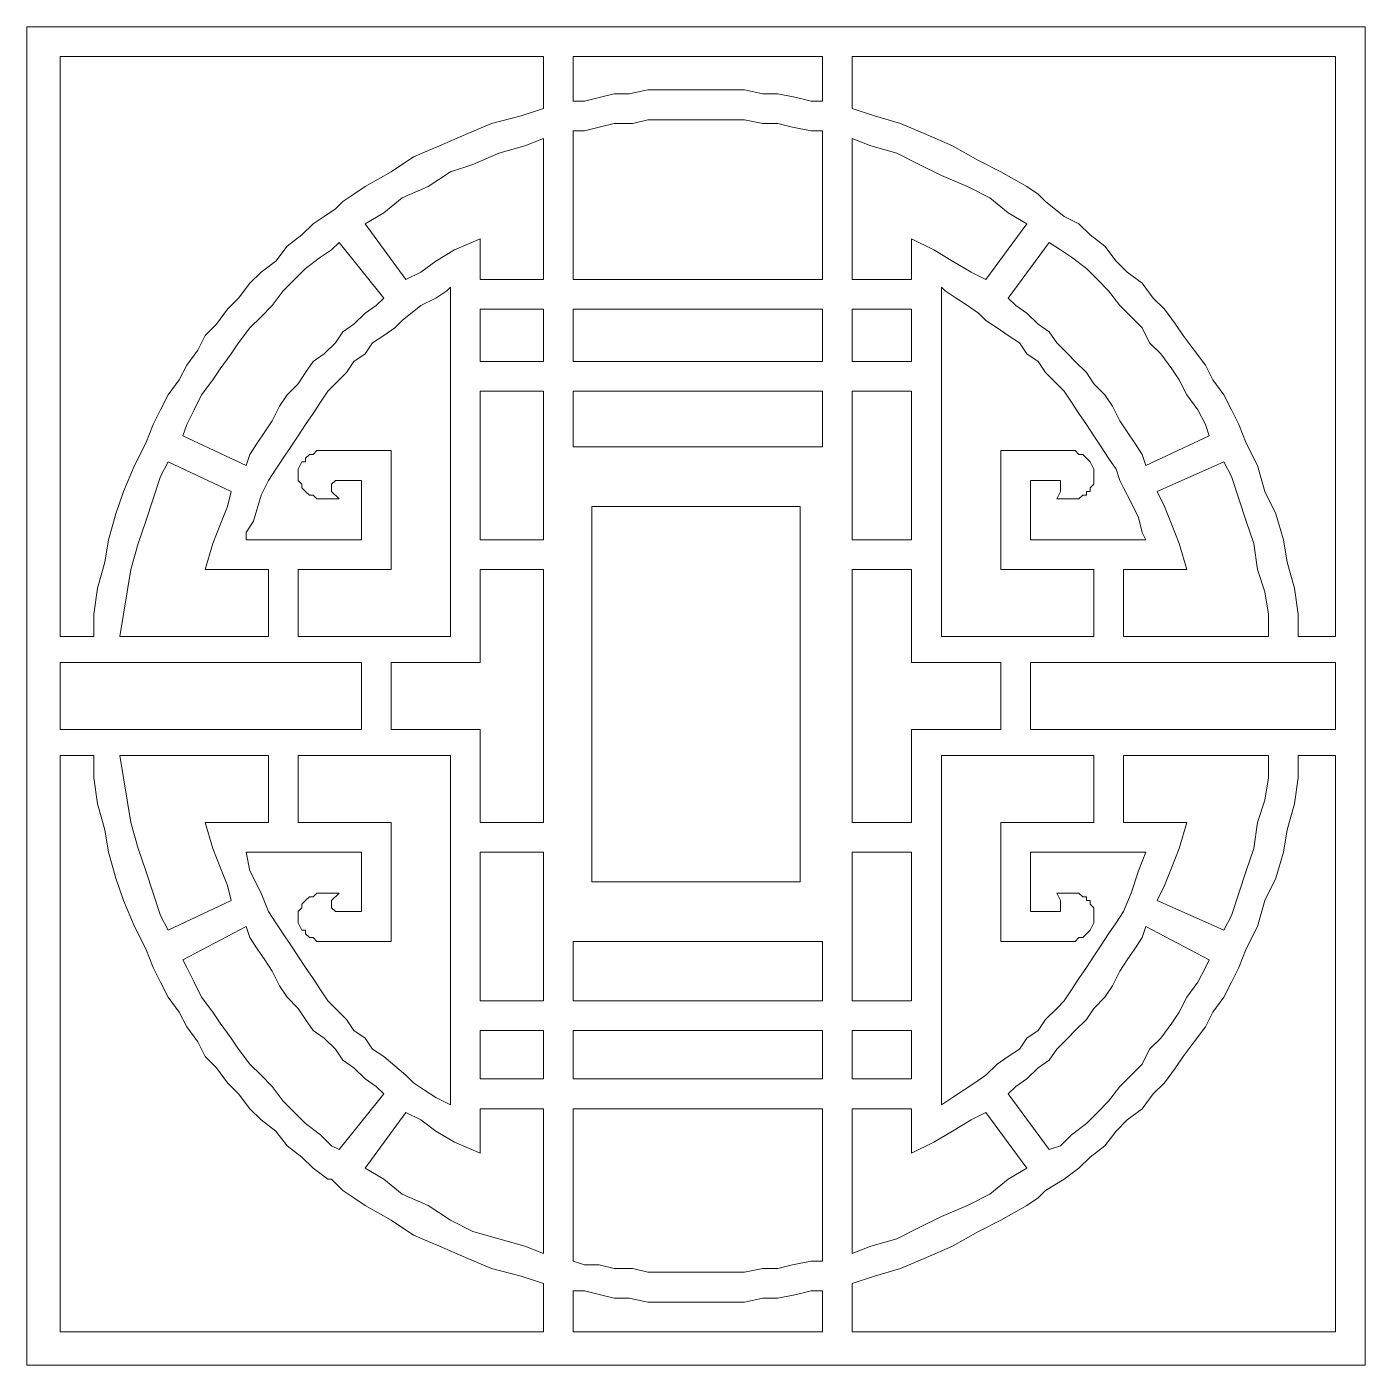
# Model space of a CAD drawing. Extents: x -66030 to 95157, y -13132 to 45879.
# Drawn here: x -41166 to -39760, y 14052 to 15458 of the extents above; entities that cross this region are included whole.
import ezdxf

# ---------------------------------------------------------------- set-up
doc = ezdxf.new("R2010")
doc.units = 0
doc.header["$LTSCALE"] = 100
doc.header["$MEASUREMENT"] = 0
doc.layers.get('0').update_dxf_attribs({"linetype": 'CONTINUOUS'})

msp = doc.modelspace()

# ---------------------------------------------------------------- linework, layer by layer
at = {"lineweight": 0}
for points in [[(-41166.1, 15457.9), (-39760, 15457.9), (-39760, 14051.8), (-41166.1, 14051.8), (-41166.1, 15457.9)], [(-41130.9, 14817.3), (-41095.8, 14817.3), (-41095.8, 14840.8), (-41091.9, 14868.1), (-41084.1, 14895.5), (-41080.2, 14918.9), (-41072.4, 14946.2), (-41064.5, 14969.7), (-41052.8, 14997), (-41041.1, 15020.5), (-41033.3, 15040), (-41025.5, 15055.6), (-41017.7, 15071.2), (-41006, 15086.9), (-40998.1, 15102.5), (-40986.4, 15118.1), (-40978.6, 15133.7), (-40966.9, 15145.4), (-40955.2, 15161.1), (-40943.5, 15172.8), (-40931.7, 15188.4), (-40920, 15200.1), (-40904.4, 15211.8), (-40892.7, 15227.5), (-40877.1, 15239.2), (-40865.3, 15250.9), (-40853.6, 15258.7), (-40841.9, 15266.5), (-40834.1, 15274.3), (-40822.4, 15282.2), (-40810.7, 15290), (-40783.3, 15305.6), (-40759.9, 15321.2), (-40732.5, 15332.9), (-40705.2, 15344.6), (-40677.9, 15356.4), (-40646.6, 15364.2), (-40623.2, 15372), (-40623.2, 15426.7), (-41130.9, 15426.7), (-41130.9, 14817.3)], [(-40330.2, 15426.7), (-40591.9, 15426.7), (-40591.9, 15379.8), (-40580.2, 15379.8), (-40564.6, 15383.7), (-40549, 15387.6), (-40533.3, 15387.6), (-40513.8, 15391.5), (-40498.2, 15391.5), (-40478.7, 15391.5), (-40463, 15391.5), (-40447.4, 15391.5), (-40427.9, 15391.5), (-40412.2, 15391.5), (-40392.7, 15387.6), (-40377.1, 15387.6), (-40357.6, 15383.7), (-40341.9, 15379.8), (-40330.2, 15379.8), (-40330.2, 15426.7)], [(-39791.2, 14833), (-39791.2, 15426.7), (-40299, 15426.7), (-40299, 15372), (-40275.5, 15364.2), (-40248.2, 15356.4), (-40220.9, 15344.6), (-40193.5, 15332.9), (-40166.2, 15317.3), (-40142.7, 15305.6), (-40115.4, 15290), (-40103.7, 15282.2), (-40095.9, 15274.3), (-40095.9, 15274.3), (-40076.3, 15258.7), (-40060.7, 15250.9), (-40049, 15239.2), (-40033.4, 15227.5), (-40021.7, 15211.8), (-40009.9, 15200.1), (-39994.3, 15188.4), (-39982.6, 15172.8), (-39970.9, 15161.1), (-39959.2, 15145.4), (-39951.3, 15133.7), (-39939.6, 15118.1), (-39927.9, 15102.5), (-39920.1, 15086.9), (-39908.4, 15071.2), (-39900.6, 15055.6), (-39892.8, 15040), (-39884.9, 15020.5), (-39873.2, 14997), (-39865.4, 14969.7), (-39853.7, 14946.2), (-39845.9, 14918.9), (-39842, 14895.5), (-39834.2, 14868.1), (-39830.3, 14840.8), (-39830.3, 14817.3), (-39791.2, 14817.3), (-39791.2, 14833)], [(-40591.9, 15348.6), (-40591.9, 15192.3), (-40330.2, 15192.3), (-40330.2, 15348.6), (-40341.9, 15348.6), (-40361.5, 15352.5), (-40377.1, 15356.4), (-40392.7, 15356.4), (-40412.2, 15360.3), (-40427.9, 15360.3), (-40447.4, 15360.3), (-40463, 15360.3), (-40478.7, 15360.3), (-40498.2, 15360.3), (-40513.8, 15360.3), (-40529.4, 15356.4), (-40549, 15356.4), (-40564.6, 15352.5), (-40580.2, 15348.6), (-40591.9, 15348.6)], [(-40689.6, 15192.3), (-40623.2, 15192.3), (-40623.2, 15340.7), (-40642.7, 15332.9), (-40670, 15325.1), (-40697.4, 15313.4), (-40720.8, 15305.6), (-40744.3, 15290), (-40771.6, 15278.2), (-40791.1, 15262.6), (-40810.7, 15250.9), (-40767.7, 15192.3), (-40752.1, 15200.1), (-40736.4, 15211.8), (-40716.9, 15223.6), (-40689.6, 15235.3), (-40689.6, 15192.3)], [(-40158.4, 15192.3), (-40115.4, 15250.9), (-40134.9, 15262.6), (-40154.5, 15278.2), (-40177.9, 15290), (-40205.2, 15301.7), (-40228.7, 15313.4), (-40252.1, 15325.1), (-40279.4, 15332.9), (-40299, 15340.7), (-40299, 15192.3), (-40236.5, 15192.3), (-40236.5, 15200.1), (-40236.5, 15204), (-40236.5, 15235.3), (-40213, 15223.6), (-40193.5, 15211.8), (-40174, 15200.1), (-40158.4, 15192.3)], [(-40838, 15231.4), (-40845.8, 15223.6), (-40857.5, 15215.8), (-40873.2, 15204), (-40884.9, 15192.3), (-40896.6, 15180.6), (-40908.3, 15165), (-40920, 15153.3), (-40931.7, 15141.5), (-40943.5, 15125.9), (-40951.3, 15114.2), (-40963, 15098.6), (-40970.8, 15086.9), (-40982.5, 15071.2), (-40990.3, 15055.6), (-40998.1, 15040), (-41002, 15028.3), (-40935.6, 14997), (-40931.7, 15008.7), (-40923.9, 15020.5), (-40916.1, 15032.2), (-40908.3, 15043.9), (-40900.5, 15059.5), (-40892.7, 15071.2), (-40881, 15082.9), (-40873.2, 15094.7), (-40865.3, 15106.4), (-40853.6, 15114.2), (-40841.9, 15125.9), (-40834.1, 15137.6), (-40822.4, 15145.4), (-40810.7, 15157.2), (-40798.9, 15165), (-40791.1, 15172.8), (-40838, 15231.4)], [(-39924, 15028.3), (-39927.9, 15040), (-39935.7, 15055.6), (-39947.4, 15071.2), (-39955.3, 15086.9), (-39963.1, 15098.6), (-39974.8, 15114.2), (-39986.5, 15125.9), (-39994.3, 15141.5), (-40006, 15153.3), (-40017.7, 15165), (-40029.5, 15180.6), (-40041.2, 15192.3), (-40052.9, 15204), (-40068.5, 15215.8), (-40080.2, 15223.6), (-40092, 15231.4), (-40134.9, 15172.8), (-40127.1, 15165), (-40115.4, 15157.2), (-40103.7, 15145.4), (-40092, 15137.6), (-40084.1, 15125.9), (-40072.4, 15114.2), (-40064.6, 15106.4), (-40052.9, 15094.7), (-40045.1, 15082.9), (-40033.4, 15071.2), (-40025.6, 15059.5), (-40017.7, 15043.9), (-40009.9, 15032.2), (-40002.1, 15020.5), (-39994.3, 15008.7), (-39990.4, 14997), (-39924, 15028.3)], [(-40720.8, 14817.3), (-40720.8, 15184.5), (-40724.7, 15180.6), (-40736.4, 15172.8), (-40752.1, 15165), (-40771.6, 15149.4), (-40779.4, 15141.5), (-40791.1, 15133.7), (-40802.8, 15125.9), (-40810.7, 15114.2), (-40822.4, 15106.4), (-40830.2, 15094.7), (-40849.7, 15075.1), (-40857.5, 15063.4), (-40865.3, 15051.7), (-40873.2, 15040), (-40881, 15028.3), (-40888.8, 15016.5), (-40896.6, 15004.8), (-40904.4, 14993.1), (-40912.2, 14981.4), (-40920, 14965.8), (-40927.8, 14938.4), (-40935.6, 14926.7), (-40935.6, 14918.9), (-40814.6, 14918.9), (-40814.6, 14981.4), (-40841.9, 14981.4), (-40841.9, 14981.4), (-40841.9, 14981.4), (-40845.8, 14977.5), (-40845.8, 14977.5), (-40845.8, 14973.6), (-40845.8, 14973.6), (-40845.8, 14973.6), (-40845.8, 14969.7), (-40838, 14961.9), (-40853.6, 14961.9), (-40857.5, 14961.9), (-40861.4, 14961.9), (-40865.3, 14965.8), (-40869.2, 14965.8), (-40873.2, 14969.7), (-40873.2, 14969.7), (-40877.1, 14973.6), (-40877.1, 14977.5), (-40881, 14981.4), (-40881, 14985.3), (-40881, 14989.2), (-40881, 14993.1), (-40877.1, 15000.9), (-40873.2, 15000.9), (-40873.2, 15004.8), (-40869.2, 15008.7), (-40865.3, 15008.7), (-40861.4, 15012.6), (-40857.5, 15012.6), (-40857.5, 15012.6), (-40849.7, 15012.6), (-40849.7, 15012.6), (-40849.7, 15012.6), (-40814.6, 15012.6), (-40814.6, 15012.6), (-40783.3, 15012.6), (-40783.3, 14887.7), (-40881, 14887.7), (-40881, 14817.3), (-40720.8, 14817.3)], [(-40142.7, 15012.6), (-40076.3, 15012.6), (-40072.4, 15012.6), (-40072.4, 15012.6), (-40072.4, 15012.6), (-40064.6, 15012.6), (-40060.7, 15008.7), (-40056.8, 15008.7), (-40052.9, 15004.8), (-40049, 15000.9), (-40049, 15000.9), (-40045.1, 14993.1), (-40045.1, 14989.2), (-40045.1, 14985.3), (-40045.1, 14981.4), (-40045.1, 14977.5), (-40049, 14973.6), (-40049, 14969.7), (-40052.9, 14969.7), (-40052.9, 14965.8), (-40056.8, 14965.8), (-40060.7, 14961.9), (-40064.6, 14961.9), (-40072.4, 14961.9), (-40084.1, 14961.9), (-40080.2, 14969.7), (-40080.2, 14973.6), (-40080.2, 14973.6), (-40080.2, 14977.5), (-40080.2, 14977.5), (-40080.2, 14981.4), (-40084.1, 14981.4), (-40111.5, 14981.4), (-40111.5, 14918.9), (-39990.4, 14918.9), (-39994.3, 14926.7), (-39998.2, 14942.3), (-40006, 14958), (-40013.8, 14973.6), (-40017.7, 14981.4), (-40021.7, 14993.1), (-40029.5, 15004.8), (-40037.3, 15016.5), (-40045.1, 15028.3), (-40052.9, 15040), (-40060.7, 15051.7), (-40068.5, 15063.4), (-40076.3, 15075.1), (-40095.9, 15094.7), (-40103.7, 15106.4), (-40115.4, 15114.2), (-40123.2, 15125.9), (-40134.9, 15133.7), (-40146.6, 15141.5), (-40158.4, 15149.4), (-40166.2, 15157.2), (-40177.9, 15165), (-40189.6, 15172.8), (-40201.3, 15180.6), (-40205.2, 15184.5), (-40205.2, 14817.3), (-40045.1, 14817.3), (-40045.1, 14887.7), (-40142.7, 14887.7), (-40142.7, 15012.6)], [(-40689.6, 15106.4), (-40623.2, 15106.4), (-40623.2, 15161.1), (-40689.6, 15161.1), (-40689.6, 15106.4)], [(-40330.2, 15106.4), (-40330.2, 15161.1), (-40591.9, 15161.1), (-40591.9, 15106.4), (-40330.2, 15106.4)], [(-40299, 15106.4), (-40236.5, 15106.4), (-40236.5, 15161.1), (-40299, 15161.1), (-40299, 15106.4)], [(-40689.6, 14918.9), (-40623.2, 14918.9), (-40623.2, 15075.1), (-40689.6, 15075.1), (-40689.6, 14918.9)], [(-40330.2, 15075.1), (-40591.9, 15075.1), (-40591.9, 15016.5), (-40330.2, 15016.5), (-40330.2, 15075.1)], [(-40299, 14918.9), (-40236.5, 14918.9), (-40236.5, 15075.1), (-40299, 15075.1), (-40299, 14918.9)], [(-41068.5, 14817.3), (-40912.2, 14817.3), (-40912.2, 14887.7), (-40978.6, 14887.7), (-40970.8, 14915), (-40963, 14934.5), (-40955.2, 14954.1), (-40951.3, 14969.7), (-41017.7, 15000.9), (-41025.5, 14985.3), (-41033.3, 14961.9), (-41041.1, 14938.4), (-41048.9, 14915), (-41056.7, 14887.7), (-41060.6, 14864.2), (-41064.5, 14840.8), (-41068.5, 14817.3)], [(-39978.7, 14969.7), (-39970.9, 14954.1), (-39963.1, 14934.5), (-39955.3, 14915), (-39947.4, 14887.7), (-40013.8, 14887.7), (-40013.8, 14817.3), (-39861.5, 14817.3), (-39861.5, 14840.8), (-39865.4, 14864.2), (-39873.2, 14887.7), (-39877.1, 14915), (-39884.9, 14938.4), (-39892.8, 14961.9), (-39900.6, 14985.3), (-39908.4, 15000.9), (-39978.7, 14969.7)], [(-40353.7, 14954.1), (-40572.4, 14954.1), (-40572.4, 14559.5), (-40353.7, 14559.5), (-40353.7, 14954.1)], [(-40623.2, 14887.7), (-40689.6, 14887.7), (-40689.6, 14790), (-40783.3, 14790), (-40783.3, 14719.7), (-40689.6, 14719.7), (-40689.6, 14622), (-40623.2, 14622), (-40623.2, 14887.7)], [(-40236.5, 14887.7), (-40299, 14887.7), (-40299, 14622), (-40236.5, 14622), (-40236.5, 14719.7), (-40142.7, 14719.7), (-40142.7, 14790), (-40236.5, 14790), (-40236.5, 14887.7)], [(-41130.9, 14790), (-41130.9, 14719.7), (-40814.6, 14719.7), (-40814.6, 14790), (-41130.9, 14790)], [(-39791.2, 14719.7), (-39791.2, 14790), (-40111.5, 14790), (-40111.5, 14719.7), (-39791.2, 14719.7)], [(-41130.9, 14086.9), (-40623.2, 14086.9), (-40623.2, 14137.7), (-40646.6, 14145.5), (-40677.9, 14153.3), (-40705.2, 14165), (-40732.5, 14176.8), (-40759.9, 14188.5), (-40783.3, 14204.1), (-40810.7, 14219.7), (-40822.4, 14227.5), (-40834.1, 14235.4), (-40845.8, 14247.1), (-40849.7, 14247.1), (-40865.3, 14258.8), (-40877.1, 14270.5), (-40892.7, 14282.2), (-40904.4, 14297.8), (-40920, 14309.6), (-40931.7, 14321.3), (-40943.5, 14336.9), (-40955.2, 14348.6), (-40966.9, 14364.3), (-40978.6, 14376), (-40986.4, 14391.6), (-40998.1, 14407.2), (-41006, 14422.8), (-41017.7, 14438.5), (-41025.5, 14454.1), (-41033.3, 14469.7), (-41041.1, 14489.2), (-41052.8, 14512.7), (-41064.5, 14540), (-41072.4, 14563.5), (-41080.2, 14590.8), (-41084.1, 14614.2), (-41091.9, 14641.6), (-41095.8, 14668.9), (-41095.8, 14692.4), (-41130.9, 14692.4), (-41130.9, 14086.9)], [(-40912.2, 14622), (-40912.2, 14692.4), (-41068.5, 14692.4), (-41064.5, 14668.9), (-41060.6, 14645.5), (-41056.7, 14622), (-41048.9, 14594.7), (-41041.1, 14571.3), (-41033.3, 14547.8), (-41025.5, 14524.4), (-41017.7, 14508.8), (-40951.3, 14540), (-40955.2, 14555.6), (-40963, 14575.2), (-40970.8, 14594.7), (-40978.6, 14622), (-40912.2, 14622)], [(-40881, 14692.4), (-40881, 14622), (-40783.3, 14622), (-40783.3, 14497.1), (-40814.6, 14497.1), (-40814.6, 14497.1), (-40849.7, 14497.1), (-40849.7, 14497.1), (-40853.6, 14497.1), (-40853.6, 14497.1), (-40861.4, 14497.1), (-40865.3, 14501), (-40869.2, 14501), (-40873.2, 14504.9), (-40873.2, 14508.8), (-40877.1, 14508.8), (-40881, 14516.6), (-40881, 14520.5), (-40881, 14524.4), (-40881, 14528.3), (-40877.1, 14532.2), (-40877.1, 14536.1), (-40873.2, 14540), (-40873.2, 14540), (-40869.2, 14543.9), (-40865.3, 14543.9), (-40861.4, 14547.8), (-40857.5, 14547.8), (-40853.6, 14547.8), (-40838, 14547.8), (-40845.8, 14540), (-40845.8, 14536.1), (-40845.8, 14536.1), (-40845.8, 14532.2), (-40845.8, 14532.2), (-40841.9, 14528.3), (-40841.9, 14528.3), (-40841.9, 14528.3), (-40814.6, 14528.3), (-40814.6, 14590.8), (-40935.6, 14590.8), (-40931.7, 14571.3), (-40920, 14547.8), (-40912.2, 14528.3), (-40904.4, 14516.6), (-40896.6, 14504.9), (-40888.8, 14493.1), (-40873.2, 14469.7), (-40865.3, 14458), (-40857.5, 14446.3), (-40849.7, 14434.6), (-40841.9, 14426.7), (-40830.2, 14415), (-40822.4, 14403.3), (-40810.7, 14395.5), (-40802.8, 14383.8), (-40791.1, 14376), (-40767.7, 14356.4), (-40759.9, 14348.6), (-40748.2, 14340.8), (-40736.4, 14333), (-40720.8, 14325.2), (-40720.8, 14692.4), (-40881, 14692.4)], [(-39791.2, 14086.9), (-39791.2, 14692.4), (-39830.3, 14692.4), (-39830.3, 14668.9), (-39834.2, 14641.6), (-39842, 14614.2), (-39845.9, 14590.8), (-39853.7, 14563.5), (-39865.4, 14540), (-39873.2, 14512.7), (-39884.9, 14489.2), (-39892.8, 14469.7), (-39900.6, 14454.1), (-39908.4, 14438.5), (-39920.1, 14422.8), (-39927.9, 14407.2), (-39939.6, 14391.6), (-39951.3, 14376), (-39959.2, 14364.3), (-39970.9, 14348.6), (-39982.6, 14336.9), (-39994.3, 14321.3), (-40009.9, 14309.6), (-40021.7, 14297.8), (-40033.4, 14282.2), (-40049, 14270.5), (-40060.7, 14258.8), (-40076.3, 14247.1), (-40095.9, 14235.4), (-40095.9, 14235.4), (-40103.7, 14227.5), (-40115.4, 14219.7), (-40142.7, 14204.1), (-40166.2, 14192.4), (-40193.5, 14176.8), (-40220.9, 14165), (-40248.2, 14153.3), (-40275.5, 14145.5), (-40299, 14137.7), (-40299, 14086.9), (-39791.2, 14086.9)], [(-40146.6, 14368.2), (-40134.9, 14376), (-40123.2, 14383.8), (-40115.4, 14395.5), (-40103.7, 14403.3), (-40095.9, 14415), (-40084.1, 14426.7), (-40076.3, 14434.6), (-40068.5, 14446.3), (-40060.7, 14458), (-40052.9, 14469.7), (-40045.1, 14481.4), (-40037.3, 14493.1), (-40029.5, 14504.9), (-40021.7, 14516.6), (-40013.8, 14528.3), (-40006, 14547.8), (-39998.2, 14571.3), (-39990.4, 14590.8), (-40111.5, 14590.8), (-40111.5, 14528.3), (-40084.1, 14528.3), (-40084.1, 14528.3), (-40080.2, 14528.3), (-40080.2, 14532.2), (-40080.2, 14532.2), (-40080.2, 14536.1), (-40080.2, 14536.1), (-40080.2, 14540), (-40084.1, 14547.8), (-40072.4, 14547.8), (-40064.6, 14547.8), (-40060.7, 14547.8), (-40056.8, 14543.9), (-40052.9, 14543.9), (-40052.9, 14540), (-40049, 14540), (-40049, 14536.1), (-40045.1, 14532.2), (-40045.1, 14528.3), (-40045.1, 14524.4), (-40045.1, 14520.5), (-40045.1, 14516.6), (-40049, 14508.8), (-40049, 14508.8), (-40052.9, 14504.9), (-40056.8, 14501), (-40060.7, 14501), (-40064.6, 14497.1), (-40072.4, 14497.1), (-40072.4, 14497.1), (-40072.4, 14497.1), (-40076.3, 14497.1), (-40111.5, 14497.1), (-40111.5, 14497.1), (-40142.7, 14497.1), (-40142.7, 14622), (-40045.1, 14622), (-40045.1, 14692.4), (-40205.2, 14692.4), (-40205.2, 14325.2), (-40193.5, 14333), (-40170.1, 14348.6), (-40158.4, 14356.4), (-40146.6, 14368.2)], [(-40013.8, 14622), (-39959.2, 14622), (-39959.2, 14622), (-39947.4, 14622), (-39955.3, 14594.7), (-39963.1, 14575.2), (-39970.9, 14555.6), (-39978.7, 14540), (-39908.4, 14508.8), (-39900.6, 14524.4), (-39892.8, 14547.8), (-39884.9, 14571.3), (-39877.1, 14594.7), (-39873.2, 14622), (-39865.4, 14645.5), (-39861.5, 14668.9), (-39861.5, 14692.4), (-40013.8, 14692.4), (-40013.8, 14622)], [(-40623.2, 14590.8), (-40689.6, 14590.8), (-40689.6, 14434.6), (-40623.2, 14434.6), (-40623.2, 14590.8)], [(-40236.5, 14590.8), (-40299, 14590.8), (-40299, 14434.6), (-40236.5, 14434.6), (-40236.5, 14590.8)], [(-40791.1, 14336.9), (-40798.9, 14344.7), (-40810.7, 14352.5), (-40822.4, 14364.3), (-40834.1, 14372.1), (-40841.9, 14383.8), (-40853.6, 14395.5), (-40865.3, 14403.3), (-40873.2, 14415), (-40881, 14426.7), (-40892.7, 14438.5), (-40900.5, 14450.2), (-40908.3, 14465.8), (-40916.1, 14477.5), (-40923.9, 14489.2), (-40931.7, 14501), (-40935.6, 14512.7), (-41002, 14477.5), (-40998.1, 14469.7), (-40990.3, 14454.1), (-40982.5, 14438.5), (-40970.8, 14422.8), (-40963, 14411.1), (-40951.3, 14395.5), (-40943.5, 14383.8), (-40931.7, 14368.2), (-40920, 14356.4), (-40908.3, 14344.7), (-40896.6, 14329.1), (-40884.9, 14317.4), (-40873.2, 14305.7), (-40857.5, 14293.9), (-40845.8, 14282.2), (-40838, 14278.3), (-40791.1, 14336.9)], [(-40092, 14278.3), (-40080.2, 14282.2), (-40068.5, 14293.9), (-40052.9, 14305.7), (-40041.2, 14317.4), (-40029.5, 14329.1), (-40017.7, 14344.7), (-40006, 14356.4), (-39994.3, 14368.2), (-39986.5, 14383.8), (-39974.8, 14395.5), (-39963.1, 14411.1), (-39955.3, 14422.8), (-39947.4, 14438.5), (-39935.7, 14454.1), (-39927.9, 14469.7), (-39924, 14477.5), (-39990.4, 14512.7), (-39994.3, 14501), (-40002.1, 14489.2), (-40009.9, 14477.5), (-40017.7, 14465.8), (-40025.6, 14450.2), (-40033.4, 14438.5), (-40045.1, 14426.7), (-40052.9, 14415), (-40064.6, 14403.3), (-40072.4, 14395.5), (-40084.1, 14383.8), (-40092, 14372.1), (-40103.7, 14364.3), (-40115.4, 14352.5), (-40127.1, 14344.7), (-40134.9, 14336.9), (-40092, 14278.3)], [(-40330.2, 14434.6), (-40330.2, 14497.1), (-40591.9, 14497.1), (-40591.9, 14434.6), (-40330.2, 14434.6)], [(-40623.2, 14403.3), (-40689.6, 14403.3), (-40689.6, 14352.5), (-40623.2, 14352.5), (-40623.2, 14403.3)], [(-40330.2, 14403.3), (-40591.9, 14403.3), (-40591.9, 14352.5), (-40330.2, 14352.5), (-40330.2, 14403.3)], [(-40236.5, 14352.5), (-40236.5, 14403.3), (-40299, 14403.3), (-40299, 14352.5), (-40236.5, 14352.5)], [(-40689.6, 14274.4), (-40716.9, 14286.1), (-40736.4, 14297.8), (-40752.1, 14309.6), (-40767.7, 14317.4), (-40810.7, 14258.8), (-40791.1, 14247.1), (-40771.6, 14231.4), (-40744.3, 14219.7), (-40720.8, 14204.1), (-40697.4, 14192.4), (-40670, 14184.6), (-40642.7, 14176.8), (-40623.2, 14169), (-40623.2, 14321.3), (-40689.6, 14321.3), (-40689.6, 14274.4)], [(-40330.2, 14161.1), (-40330.2, 14321.3), (-40591.9, 14321.3), (-40591.9, 14161.1), (-40580.2, 14157.2), (-40564.6, 14157.2), (-40549, 14153.3), (-40529.4, 14153.3), (-40513.8, 14149.4), (-40498.2, 14149.4), (-40478.7, 14149.4), (-40463, 14149.4), (-40447.4, 14149.4), (-40427.9, 14149.4), (-40412.2, 14149.4), (-40392.7, 14153.3), (-40377.1, 14153.3), (-40361.5, 14157.2), (-40341.9, 14161.1), (-40330.2, 14161.1)], [(-40158.4, 14317.4), (-40174, 14309.6), (-40193.5, 14297.8), (-40213, 14286.1), (-40236.5, 14274.4), (-40236.5, 14305.7), (-40236.5, 14305.7), (-40236.5, 14321.3), (-40299, 14321.3), (-40299, 14169), (-40279.4, 14176.8), (-40252.1, 14184.6), (-40228.7, 14196.3), (-40205.2, 14208), (-40177.9, 14219.7), (-40154.5, 14231.4), (-40134.9, 14247.1), (-40115.4, 14258.8), (-40158.4, 14317.4)], [(-40591.9, 14086.9), (-40330.2, 14086.9), (-40330.2, 14129.9), (-40341.9, 14129.9), (-40357.6, 14126), (-40377.1, 14122.1), (-40392.7, 14122.1), (-40412.2, 14118.2), (-40427.9, 14118.2), (-40447.4, 14118.2), (-40463, 14118.2), (-40478.7, 14118.2), (-40498.2, 14118.2), (-40513.8, 14118.2), (-40533.3, 14122.1), (-40549, 14122.1), (-40564.6, 14126), (-40580.2, 14129.9), (-40591.9, 14129.9), (-40591.9, 14086.9)]]:
    msp.add_lwpolyline(points, close=True, dxfattribs=at)

doc.saveas('drawing.dxf')
